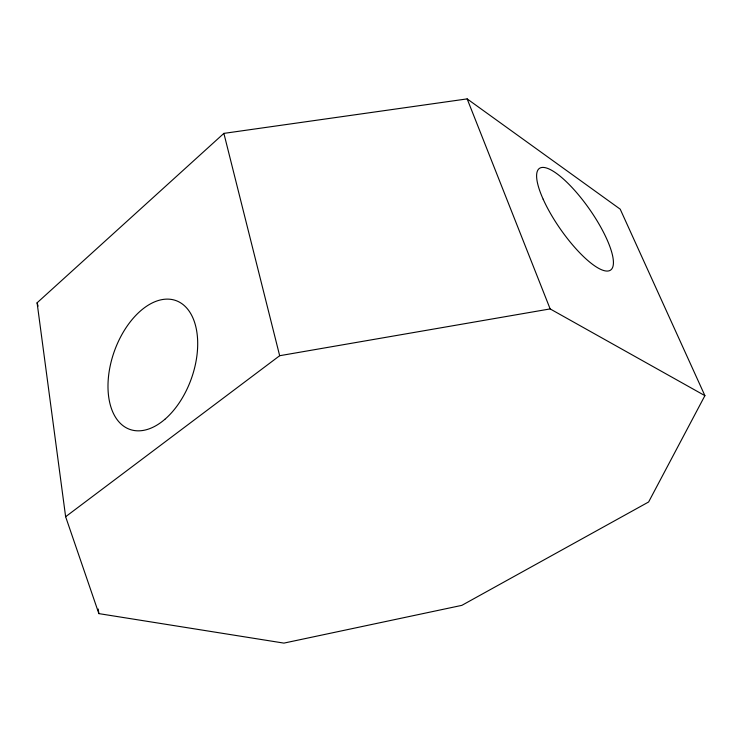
<?xml version="1.0" encoding="UTF-8"?>
<svg xmlns="http://www.w3.org/2000/svg" width="742" height="742" viewBox="0 0 742 742"><rect width="100%" height="100%" fill="white"/><g stroke="black" fill="none" stroke-linecap="round" stroke-linejoin="round"><path stroke-width="1.11" d="M704.9 395.653L648.619 501.982L461.839 605.361L283.908 643.11L98.862 613.615L65.63 516.72L37.1 302.801L223.88 133.384L467.154 98.89L620.21 209.17L704.9 395.653L550.147 308.913L279.669 355.715L65.63 516.72M467.154 98.89L550.147 308.913M37.1 302.801L38.065 306.121M223.88 133.384L279.669 355.715M98.204 609.043L98.862 613.615M543.153 199.199A62.04 17.613 55 0 0 609.553 270.635A62.04 17.613 55 0 0 572.407 187.902A62.04 17.613 55 0 0 543.153 199.199M164.863 419.323A68.422 40.875 -70.3 0 0 184.285 305.593A68.422 40.875 -70.3 0 0 109.399 370.063A68.422 40.875 -70.3 0 0 164.863 419.323"/></g></svg>
